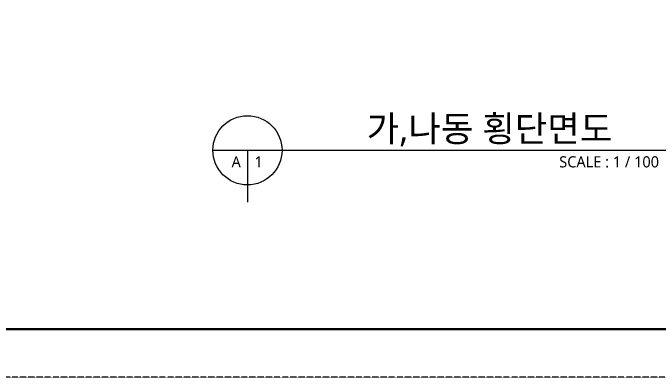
# Model space of a CAD drawing. Header units: millimetres. Extents: x 152133 to 471560, y 87068 to 132353.
# Drawn here: x 259033 to 273980, y 102032 to 110453 of the extents above; entities that cross this region are included whole.
import ezdxf
from ezdxf.enums import TextEntityAlignment as Align

# ---------------------------------------------------------------- set-up
doc = ezdxf.new("R2010")
doc.units = ezdxf.units.MM
doc.linetypes.add('DIVIDE2', pattern=[15.875, 6.35, -3.175, 0, -3.175, 0, -3.175])
for name, color, linetype in [('JON', 4, 'DIVIDE2'), ('TIT', 2, 'Continuous'), ('폼', 7, 'Continuous')]:
    doc.layers.add(name, color=color, linetype=linetype)
doc.styles.add('맑은고딕', font='malgun.ttf')

msp = doc.modelspace()

# ---------------------------------------------------------------- linework, layer by layer
at = {"layer": 'JON'}
msp.add_line((291797.3, 102032.4), (249474.8, 102032.4), dxfattribs=at)
at = {"layer": 'TIT'}
for p, q in [((263658.1, 107276.5), (265258.1, 107276.5)), ((264458.1, 107276.5), (264458.1, 106076.5)), ((265258.1, 107276.5), (274858.1, 107276.5))]:
    msp.add_line(p, q, dxfattribs=at)
msp.add_circle((264458.1, 107276.5), 800, dxfattribs=at)
at = {"layer": '폼', "color": 8, "const_width": 50.4}
msp.add_lwpolyline([(290310.9, 130852), (290310.9, 103140.8), (251968.8, 103140.8), (251968.8, 130852)], close=True, dxfattribs=at)

# ---------------------------------------------------------------- texts
at = {"layer": 'TIT', "style": '맑은고딕'}
msp.add_text('가,나동 횡단면도', height=600, dxfattribs=at).set_placement((270058.1, 107476.5), align=Align.CENTER)
for s, p in [('A', (264198.1, 107009.8)), ('1', (264718.1, 107009.8))]:
    msp.add_text(s, height=258, dxfattribs=at).set_placement(p, align=Align.MIDDLE_CENTER)
msp.add_text('SCALE : 1 / 100', height=258, dxfattribs=at).set_placement((271670.1, 107009.8), align=Align.MIDDLE_LEFT)

doc.saveas('drawing.dxf')
